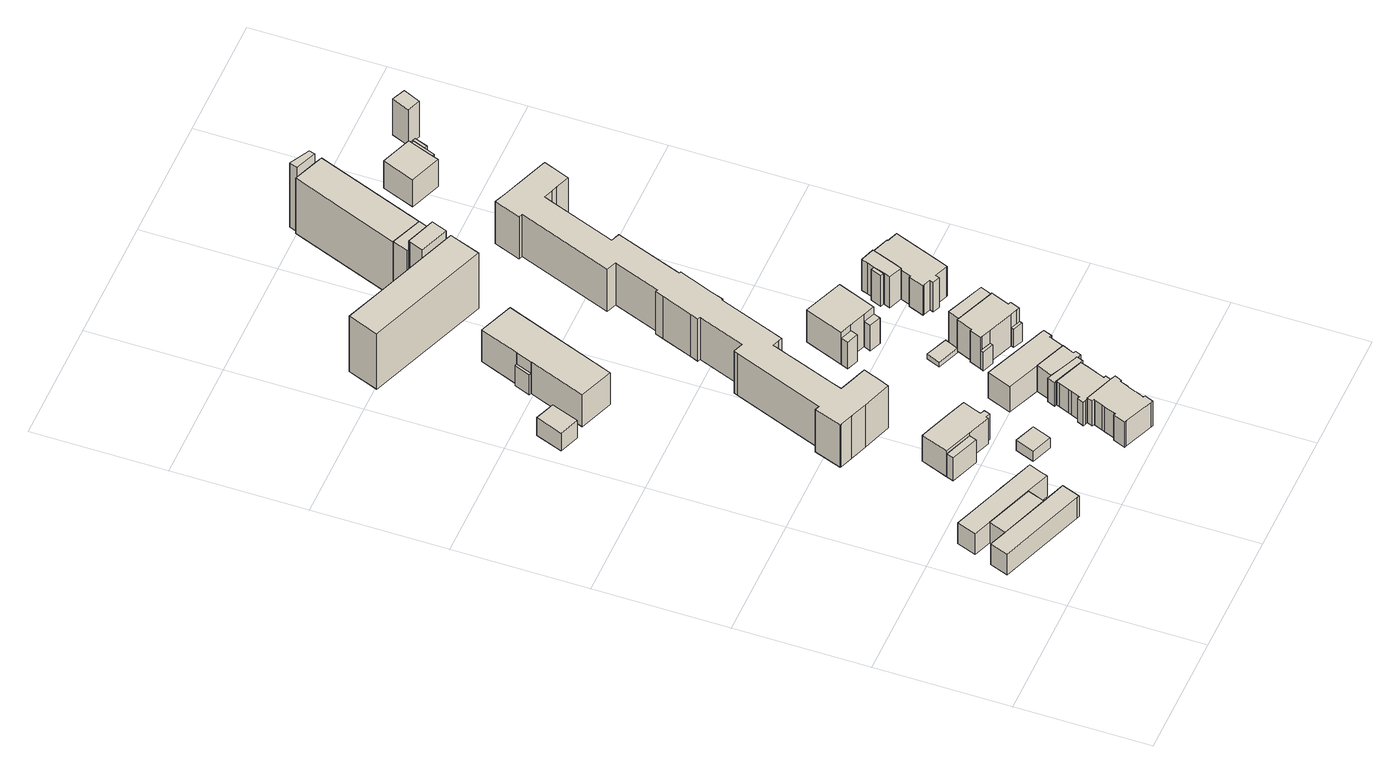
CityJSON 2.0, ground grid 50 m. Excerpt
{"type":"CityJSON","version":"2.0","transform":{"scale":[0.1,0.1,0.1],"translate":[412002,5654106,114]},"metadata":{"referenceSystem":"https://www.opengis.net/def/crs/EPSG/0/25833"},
"CityObjects":{
"building1":{"type":"Building","attributes":{"name":"Bundesnetzagentur","Gemeindeschluessel":14612000,"Geometrietyp2DReferenz":"3000","function":"31001_3010","roofType":"9999"},"children":["building1-1","building1-2","building1-3"]},
"building1-1":{"type":"BuildingPart","attributes":{"Dachtyp_tdc":"tdcPolyFlatRoof","Dachneigung":0,"QualitaetDacherkennung":81,"Geometrietyp2DReferenz":"3000","measuredHeight":9.87,"roofType":"1000"},"parents":["building1"],"geometry":[{"type":"Solid","lod":"1","boundaries":[[[[0,1,2,3,4,5,6,7]],[[8,9,10,11,12,13,14,15]],[[7,9,8,0]],[[6,10,9,7]],[[5,11,10,6]],[[4,12,11,5]],[[3,13,12,4]],[[2,14,13,3]],[[1,15,14,2]],[[0,8,15,1]]]]}]},
"building1-2":{"type":"BuildingPart","attributes":{"Dachtyp_tdc":"tdcPolyFlatRoof","Dachneigung":0,"QualitaetDacherkennung":78,"Geometrietyp2DReferenz":"3000","measuredHeight":9.87,"roofType":"1000"},"parents":["building1"],"geometry":[{"type":"Solid","lod":"1","boundaries":[[[[16,17,18,19,20,21,22,23,24,25,26,27]],[[28,29,30,31,32,33,34,35,36,37,38,39]],[[27,28,39,16]],[[26,29,28,27]],[[25,30,29,26]],[[24,31,30,25]],[[23,32,31,24]],[[22,33,32,23]],[[21,34,33,22]],[[20,35,34,21]],[[19,36,35,20]],[[18,37,36,19]],[[17,38,37,18]],[[16,39,38,17]]]]}]},
"building1-3":{"type":"BuildingPart","attributes":{"Dachtyp_tdc":"tdcPolyFlatRoof","Dachneigung":0,"QualitaetDacherkennung":85,"Geometrietyp2DReferenz":"3000","measuredHeight":9.88,"roofType":"1000"},"parents":["building1"],"geometry":[{"type":"Solid","lod":"1","boundaries":[[[[27,26,3,2,40,41,16]],[[42,43,14,13,29,28,39]],[[41,42,39,16]],[[40,43,42,41]],[[2,14,43,40]],[[3,13,14,2]],[[26,29,13,3]],[[27,28,29,26]],[[16,39,28,27]]]]}]},
"building2":{"type":"Building","attributes":{"Gemeindeschluessel":14612000,"Geometrietyp2DReferenz":"3000","function":"31001_9998","roofType":"9999"},"children":["building2-1","building2-2","building2-3"]},
"building2-1":{"type":"BuildingPart","attributes":{"Dachtyp_tdc":"tdcPolyFlatRoof","Dachneigung":46.75,"QualitaetDacherkennung":42,"Geometrietyp2DReferenz":"3000","measuredHeight":12.33,"roofType":"2100"},"parents":["building2"],"geometry":[{"type":"Solid","lod":"1","boundaries":[[[[44,45,46,47]],[[48,49,50,51]],[[47,49,48,44]],[[46,50,49,47]],[[45,51,50,46]],[[44,48,51,45]]]]}]},
"building2-2":{"type":"BuildingPart","attributes":{"Dachtyp_tdc":"tdcFreeFormRoof","Dachneigung":58.55,"QualitaetDacherkennung":7,"Geometrietyp2DReferenz":"3000","measuredHeight":10.98,"roofType":"5000"},"parents":["building2"],"geometry":[{"type":"Solid","lod":"1","boundaries":[[[[52,53,54,55]],[[56,57,58,59]],[[55,57,56,52]],[[54,58,57,55]],[[53,59,58,54]],[[52,56,59,53]]]]}]},
"building2-3":{"type":"BuildingPart","attributes":{"Dachtyp_tdc":"tdcHipAndGableRoof","Dachneigung":48.85,"QualitaetDacherkennung":58,"Geometrietyp2DReferenz":"3000","measuredHeight":15.36,"roofType":"5000"},"parents":["building2"],"geometry":[{"type":"Solid","lod":"1","boundaries":[[[[60,61,62,63,64,65,66,67,68,69,70,71]],[[72,73,74,75,76,77,78,48,51,79,56,59]],[[71,73,72,60]],[[70,74,73,71]],[[69,75,74,70]],[[68,76,75,69]],[[67,77,76,68]],[[66,78,77,67]],[[65,48,78,66]],[[64,51,48,65]],[[63,79,51,64]],[[62,56,79,63]],[[61,59,56,62]],[[60,72,59,61]]]]}]},
"building3":{"type":"Building","attributes":{"Dachtyp_tdc":"tdcPolyFlatRoof","Gemeindeschluessel":14612000,"Dachneigung":0,"QualitaetDacherkennung":83,"Geometrietyp2DReferenz":"3000","measuredHeight":4.75,"function":"31001_9998","roofType":"1000"},"geometry":[{"type":"Solid","lod":"1","boundaries":[[[[80,81,82,83]],[[84,85,86,87]],[[83,85,84,80]],[[82,86,85,83]],[[81,87,86,82]],[[80,84,87,81]]]]}]},
"building4":{"type":"Building","attributes":{"Dachtyp_tdc":"tdcPolyFlatRoof","Gemeindeschluessel":14612000,"Dachneigung":0,"QualitaetDacherkennung":79,"Geometrietyp2DReferenz":"3000","measuredHeight":8.35,"function":"31001_9998","roofType":"1000"},"geometry":[{"type":"Solid","lod":"1","boundaries":[[[[88,89,90,91]],[[92,93,94,95]],[[91,93,92,88]],[[90,94,93,91]],[[89,95,94,90]],[[88,92,95,89]]]]}]},
"building5":{"type":"Building","attributes":{"Dachtyp_tdc":"tdcHipAndGableRoof","Gemeindeschluessel":14612000,"Dachneigung":20.17,"QualitaetDacherkennung":81,"Geometrietyp2DReferenz":"3000","measuredHeight":13.2,"function":"31001_9998","roofType":"5000"},"geometry":[{"type":"Solid","lod":"1","boundaries":[[[[96,97,98,99,100,101,102,103,104,105,106,107,108,109,110,111,112,113,114,115,116,117,118,119,120,121,122]],[[123,124,125,126,127,128,129,130,131,132,133,134,135,136,137,138,139,140,141,142,143,144,145,146,147,148,149]],[[122,124,123,96]],[[121,125,124,122]],[[120,126,125,121]],[[119,127,126,120]],[[118,128,127,119]],[[117,129,128,118]],[[116,130,129,117]],[[115,131,130,116]],[[114,132,131,115]],[[113,133,132,114]],[[112,134,133,113]],[[111,135,134,112]],[[110,136,135,111]],[[109,137,136,110]],[[108,138,137,109]],[[107,139,138,108]],[[106,140,139,107]],[[105,141,140,106]],[[104,142,141,105]],[[103,143,142,104]],[[102,144,143,103]],[[101,145,144,102]],[[100,146,145,101]],[[99,147,146,100]],[[98,148,147,99]],[[97,149,148,98]],[[96,123,149,97]]]]}]},
"building6":{"type":"Building","attributes":{"Gemeindeschluessel":14612000,"Geometrietyp2DReferenz":"3000","function":"31001_9998","roofType":"9999"},"children":["building6-1","building6-2"]},
"building6-1":{"type":"BuildingPart","attributes":{"Dachtyp_tdc":"tdcGableRoof","Dachneigung":20.13,"QualitaetDacherkennung":64,"Geometrietyp2DReferenz":"3000","measuredHeight":12.46,"roofType":"3100"},"parents":["building6"],"geometry":[{"type":"Solid","lod":"1","boundaries":[[[[150,151,152,153,154,155,156,157,158,159,160,161]],[[162,163,164,165,166,167,168,169,170,171,172,173]],[[161,163,162,150]],[[160,164,163,161]],[[159,165,164,160]],[[158,166,165,159]],[[157,167,166,158]],[[156,168,167,157]],[[155,169,168,156]],[[154,170,169,155]],[[153,171,170,154]],[[152,172,171,153]],[[151,173,172,152]],[[150,162,173,151]]]]}]},
"building6-2":{"type":"BuildingPart","attributes":{"Dachtyp_tdc":"tdcGableRoof","Dachneigung":20.18,"QualitaetDacherkennung":87,"Geometrietyp2DReferenz":"3000","measuredHeight":12.44,"roofType":"3100"},"parents":["building6"],"geometry":[{"type":"Solid","lod":"1","boundaries":[[[[174,175,176,177,178,179,180,181,182,183,184,185,161,186,159,187,188,189,190,191,192,193,194]],[[195,196,197,198,199,200,201,202,203,165,204,163,205,206,207,208,209,210,134,133,211,131,130]],[[194,196,195,174]],[[193,197,196,194]],[[192,198,197,193]],[[191,199,198,192]],[[190,200,199,191]],[[189,201,200,190]],[[188,202,201,189]],[[187,203,202,188]],[[159,165,203,187]],[[186,204,165,159]],[[161,163,204,186]],[[185,205,163,161]],[[184,206,205,185]],[[183,207,206,184]],[[182,208,207,183]],[[181,209,208,182]],[[180,210,209,181]],[[179,134,210,180]],[[178,133,134,179]],[[177,211,133,178]],[[176,131,211,177]],[[175,130,131,176]],[[174,195,130,175]]]]}]},
"building7":{"type":"Building","attributes":{"Gemeindeschluessel":14612000,"Geometrietyp2DReferenz":"3000","function":"31001_9998","roofType":"9999"},"children":["building7-1","building7-2"]},
"building7-1":{"type":"BuildingPart","attributes":{"Dachtyp_tdc":"tdcPolyFlatRoof","Dachneigung":0,"QualitaetDacherkennung":72,"Geometrietyp2DReferenz":"3000","measuredHeight":15.11,"roofType":"1000"},"parents":["building7"],"geometry":[{"type":"Solid","lod":"1","boundaries":[[[[212,213,214,215,216,217,218,219]],[[220,221,222,223,224,225,226,227]],[[219,221,220,212]],[[218,222,221,219]],[[217,223,222,218]],[[216,224,223,217]],[[215,225,224,216]],[[214,226,225,215]],[[213,227,226,214]],[[212,220,227,213]]]]}]},
"building7-2":{"type":"BuildingPart","attributes":{"Dachtyp_tdc":"tdcGableRoof","Dachneigung":65.25,"QualitaetDacherkennung":4,"Geometrietyp2DReferenz":"3000","measuredHeight":14.02,"roofType":"3100"},"parents":["building7"],"geometry":[{"type":"Solid","lod":"1","boundaries":[[[[228,229,230,231,232,233]],[[227,234,235,222,221,220]],[[233,234,227,228]],[[232,235,234,233]],[[231,222,235,232]],[[230,221,222,231]],[[229,220,221,230]],[[228,227,220,229]]]]}]},
"building8":{"type":"Building","attributes":{"Gemeindeschluessel":14612000,"Geometrietyp2DReferenz":"3000","function":"31001_9998","roofType":"9999"},"children":["building8-1","building8-2"]},
"building8-1":{"type":"BuildingPart","attributes":{"Dachtyp_tdc":"tdcGableRoof","Dachneigung":20.04,"QualitaetDacherkennung":79,"Geometrietyp2DReferenz":"3000","measuredHeight":13.5,"roofType":"3100"},"parents":["building8"],"geometry":[{"type":"Solid","lod":"1","boundaries":[[[[236,237,238,239,240,241,242,243,244,245,246,247]],[[248,249,250,251,252,253,254,255,256,257,258,259]],[[247,249,248,236]],[[246,250,249,247]],[[245,251,250,246]],[[244,252,251,245]],[[243,253,252,244]],[[242,254,253,243]],[[241,255,254,242]],[[240,256,255,241]],[[239,257,256,240]],[[238,258,257,239]],[[237,259,258,238]],[[236,248,259,237]]]]}]},
"building8-2":{"type":"BuildingPart","attributes":{"Dachtyp_tdc":"tdcHipRoof","Dachneigung":28.01,"QualitaetDacherkennung":59,"Geometrietyp2DReferenz":"3000","measuredHeight":13.47,"roofType":"3200"},"parents":["building8"],"geometry":[{"type":"Solid","lod":"1","boundaries":[[[[260,261,262,263,264,265,266,267]],[[268,269,270,271,272,273,250,248]],[[267,269,268,260]],[[266,270,269,267]],[[265,271,270,266]],[[264,272,271,265]],[[263,273,272,264]],[[262,250,273,263]],[[261,248,250,262]],[[260,268,248,261]]]]}]},
"building9":{"type":"Building","attributes":{"name":"Semper Fachschulen Dresden","Gemeindeschluessel":14612000,"Geometrietyp2DReferenz":"3000","function":"31001_3021","roofType":"9999"},"children":["building9-1","building9-2","building9-3","building9-4","building9-5"]},
"building9-1":{"type":"BuildingPart","attributes":{"Dachtyp_tdc":"tdcFreeFormRoof","Dachneigung":11.75,"QualitaetDacherkennung":15,"Geometrietyp2DReferenz":"3000","measuredHeight":5.52,"roofType":"5000"},"parents":["building9"],"geometry":[{"type":"Solid","lod":"1","boundaries":[[[[274,275,276,277,278,279]],[[280,281,282,283,284,285]],[[279,281,280,274]],[[278,282,281,279]],[[277,283,282,278]],[[276,284,283,277]],[[275,285,284,276]],[[274,280,285,275]]]]}]},
"building9-2":{"type":"BuildingPart","attributes":{"Dachtyp_tdc":"tdcPolyFlatRoof","Dachneigung":0,"QualitaetDacherkennung":58,"Geometrietyp2DReferenz":"3000","measuredHeight":26.49,"roofType":"1000"},"parents":["building9"],"geometry":[{"type":"Solid","lod":"1","boundaries":[[[[286,287,288,289,290]],[[291,292,293,294,295]],[[290,292,291,286]],[[289,293,292,290]],[[288,294,293,289]],[[287,295,294,288]],[[286,291,295,287]]]]}]},
"building9-3":{"type":"BuildingPart","attributes":{"Dachtyp_tdc":"tdcPolyFlatRoof","Dachneigung":0,"QualitaetDacherkennung":0,"Geometrietyp2DReferenz":"3000","measuredHeight":3.4,"roofType":"9999"},"parents":["building9"],"geometry":[{"type":"Solid","lod":"1","boundaries":[[[[296,297,298,299]],[[283,300,301,284]],[[299,300,283,296]],[[298,301,300,299]],[[297,284,301,298]],[[296,283,284,297]]]]}]},
"building9-4":{"type":"BuildingPart","attributes":{"Dachtyp_tdc":"tdcPolyFlatRoof","Dachneigung":0,"QualitaetDacherkennung":60,"Geometrietyp2DReferenz":"3000","measuredHeight":26.4,"roofType":"1000"},"parents":["building9"],"geometry":[{"type":"Solid","lod":"1","boundaries":[[[[302,303,304,305,306,307,308]],[[309,310,311,282,312,313,314]],[[308,310,309,302]],[[307,311,310,308]],[[306,282,311,307]],[[305,312,282,306]],[[304,313,312,305]],[[303,314,313,304]],[[302,309,314,303]]]]}]},
"building9-5":{"type":"BuildingPart","attributes":{"Dachtyp_tdc":"tdcPolyFlatRoof","Dachneigung":0,"QualitaetDacherkennung":46,"Geometrietyp2DReferenz":"3000","measuredHeight":30.35,"roofType":"1000"},"parents":["building9"],"geometry":[{"type":"Solid","lod":"1","boundaries":[[[[315,316,317,318,319]],[[293,292,312,281,280]],[[319,292,293,315]],[[318,312,292,319]],[[317,281,312,318]],[[316,280,281,317]],[[315,293,280,316]]]]}]},
"building10":{"type":"Building","attributes":{"Dachtyp_tdc":"tdcPolyFlatRoof","Gemeindeschluessel":14612000,"Dachneigung":0,"QualitaetDacherkennung":93,"Geometrietyp2DReferenz":"3000","measuredHeight":2.31,"function":"31001_9998","roofType":"1000"},"geometry":[{"type":"Solid","lod":"1","boundaries":[[[[320,321,322,323]],[[324,325,326,327]],[[323,325,324,320]],[[322,326,325,323]],[[321,327,326,322]],[[320,324,327,321]]]]}]},
"building11":{"type":"Building","attributes":{"Gemeindeschluessel":14612000,"Geometrietyp2DReferenz":"3000","function":"31001_9998","roofType":"9999"},"children":["building11-1","building11-2","building11-3"]},
"building11-1":{"type":"BuildingPart","attributes":{"Dachtyp_tdc":"tdcPolyFlatRoof","Dachneigung":0,"QualitaetDacherkennung":70,"Geometrietyp2DReferenz":"3000","measuredHeight":15.25,"roofType":"1000"},"parents":["building11"],"geometry":[{"type":"Solid","lod":"1","boundaries":[[[[328,329,330,331,332,333]],[[334,335,336,337,338,339]],[[333,335,334,328]],[[332,336,335,333]],[[331,337,336,332]],[[330,338,337,331]],[[329,339,338,330]],[[328,334,339,329]]]]}]},
"building11-2":{"type":"BuildingPart","attributes":{"Dachtyp_tdc":"tdcPolyFlatRoof","Dachneigung":0,"QualitaetDacherkennung":39,"Geometrietyp2DReferenz":"3000","measuredHeight":12.07,"roofType":"1000"},"parents":["building11"],"geometry":[{"type":"Solid","lod":"1","boundaries":[[[[340,341,342,343]],[[335,344,345,336]],[[343,344,335,340]],[[342,345,344,343]],[[341,336,345,342]],[[340,335,336,341]]]]}]},
"building11-3":{"type":"BuildingPart","attributes":{"Dachtyp_tdc":"tdcFreeFormRoof","Dachneigung":43.29,"QualitaetDacherkennung":20,"Geometrietyp2DReferenz":"3000","measuredHeight":13.24,"roofType":"5000"},"parents":["building11"],"geometry":[{"type":"Solid","lod":"1","boundaries":[[[[346,347,348,349]],[[337,350,351,338]],[[349,350,337,346]],[[348,351,350,349]],[[347,338,351,348]],[[346,337,338,347]]]]}]},
"building12":{"type":"Building","attributes":{"Dachtyp_tdc":"tdcFreeFormRoof","Gemeindeschluessel":14612000,"Dachneigung":32.91,"QualitaetDacherkennung":47,"Geometrietyp2DReferenz":"3000","measuredHeight":22.1,"function":"31001_9998","roofType":"5000"},"geometry":[{"type":"Solid","lod":"1","boundaries":[[[[352,353,354,355,356,357,358,359,360,361,362,363,364,365,366,367,368,369,370,371,372,373,374,375,376,377,378,379,380,381,382,383,384,385,386,387,388,389,390,391,392,393,394,395,396,397,398,399,400,401,402]],[[403,404,405,406,407,408,409,410,411,412,413,414,415,416,417,418,419,420,421,422,423,424,425,426,427,428,429,430,431,432,433,434,435,436,437,438,439,440,441,442,443,444,445,446,447,448,449,450,451,452,453]],[[402,404,403,352]],[[401,405,404,402]],[[400,406,405,401]],[[399,407,406,400]],[[398,408,407,399]],[[397,409,408,398]],[[396,410,409,397]],[[395,411,410,396]],[[394,412,411,395]],[[393,413,412,394]],[[392,414,413,393]],[[391,415,414,392]],[[390,416,415,391]],[[389,417,416,390]],[[388,418,417,389]],[[387,419,418,388]],[[386,420,419,387]],[[385,421,420,386]],[[384,422,421,385]],[[383,423,422,384]],[[382,424,423,383]],[[381,425,424,382]],[[380,426,425,381]],[[379,427,426,380]],[[378,428,427,379]],[[377,429,428,378]],[[376,430,429,377]],[[375,431,430,376]],[[374,432,431,375]],[[373,433,432,374]],[[372,434,433,373]],[[371,435,434,372]],[[370,436,435,371]],[[369,437,436,370]],[[368,438,437,369]],[[367,439,438,368]],[[366,440,439,367]],[[365,441,440,366]],[[364,442,441,365]],[[363,443,442,364]],[[362,444,443,363]],[[361,445,444,362]],[[360,446,445,361]],[[359,447,446,360]],[[358,448,447,359]],[[357,449,448,358]],[[356,450,449,357]],[[355,451,450,356]],[[354,452,451,355]],[[353,453,452,354]],[[352,403,453,353]]]]}]},
"building13":{"type":"Building","attributes":{"Gemeindeschluessel":14612000,"Geometrietyp2DReferenz":"3000","function":"31001_9998","roofType":"9999"},"children":["building13-1","building13-2","building13-3","building13-4"]},
"building13-1":{"type":"BuildingPart","attributes":{"Dachtyp_tdc":"tdcPolyFlatRoof","Dachneigung":0,"QualitaetDacherkennung":33,"Geometrietyp2DReferenz":"3000","measuredHeight":8.82,"roofType":"1000"},"parents":["building13"],"geometry":[{"type":"Solid","lod":"1","boundaries":[[[[454,455,456,457]],[[458,459,460,461]],[[457,459,458,454]],[[456,460,459,457]],[[455,461,460,456]],[[454,458,461,455]]]]}]},
"building13-2":{"type":"BuildingPart","attributes":{"Dachtyp_tdc":"tdcPolyFlatRoof","Dachneigung":3.01,"QualitaetDacherkennung":54,"Geometrietyp2DReferenz":"3000","measuredHeight":15.11,"roofType":"2100"},"parents":["building13"],"geometry":[{"type":"Solid","lod":"1","boundaries":[[[[462,463,464,465]],[[466,467,468,469]],[[465,466,469,462]],[[464,467,466,465]],[[463,468,467,464]],[[462,469,468,463]]]]}]},
"building13-3":{"type":"BuildingPart","attributes":{"Dachtyp_tdc":"tdcHipRoof","Dachneigung":10.34,"QualitaetDacherkennung":51,"Geometrietyp2DReferenz":"3000","measuredHeight":15.7,"roofType":"3200"},"parents":["building13"],"geometry":[{"type":"Solid","lod":"1","boundaries":[[[[465,470,471,472,473,474,475,476,477,478,479,480,481,462]],[[469,482,483,484,485,486,487,458,488,461,489,490,491,466]],[[481,482,469,462]],[[480,483,482,481]],[[479,484,483,480]],[[478,485,484,479]],[[477,486,485,478]],[[476,487,486,477]],[[475,458,487,476]],[[474,488,458,475]],[[473,461,488,474]],[[472,489,461,473]],[[471,490,489,472]],[[470,491,490,471]],[[465,466,491,470]],[[462,469,466,465]]]]}]},
"building13-4":{"type":"BuildingPart","attributes":{"Dachtyp_tdc":"tdcPolyFlatRoof","Dachneigung":0,"QualitaetDacherkennung":43,"Geometrietyp2DReferenz":"3000","measuredHeight":8.82,"roofType":"1000"},"parents":["building13"],"geometry":[{"type":"Solid","lod":"1","boundaries":[[[[492,493,494,495]],[[485,496,497,487]],[[495,496,485,492]],[[494,497,496,495]],[[493,487,497,494]],[[492,485,487,493]]]]}]},
"building14":{"type":"Building","attributes":{"Gemeindeschluessel":14612000,"Geometrietyp2DReferenz":"3000","function":"31001_9998","roofType":"9999"},"children":["building14-1","building14-2","building14-3","building14-4"]},
"building14-1":{"type":"BuildingPart","attributes":{"Dachtyp_tdc":"tdcGableRoof","Dachneigung":51.5,"QualitaetDacherkennung":45,"Geometrietyp2DReferenz":"3000","measuredHeight":15.83,"roofType":"3100"},"parents":["building14"],"geometry":[{"type":"Solid","lod":"1","boundaries":[[[[498,499,500,501]],[[502,503,504,505]],[[501,503,502,498]],[[500,504,503,501]],[[499,505,504,500]],[[498,502,505,499]]]]}]},
"building14-2":{"type":"BuildingPart","attributes":{"Dachtyp_tdc":"tdcCutGableRoof","Dachneigung":0,"QualitaetDacherkennung":43,"Geometrietyp2DReferenz":"3000","measuredHeight":16.41,"roofType":"9999"},"parents":["building14"],"geometry":[{"type":"Solid","lod":"1","boundaries":[[[[506,507,508,509,510,511,512,513,514,515,516]],[[503,517,518,519,520,521,522,523,524,525,504]],[[515,517,503,516]],[[514,518,517,515]],[[513,519,518,514]],[[512,520,519,513]],[[511,521,520,512]],[[510,522,521,511]],[[509,523,522,510]],[[508,524,523,509]],[[507,525,524,508]],[[506,504,525,507]],[[516,503,504,506]]]]}]},
"building14-3":{"type":"BuildingPart","attributes":{"Dachtyp_tdc":"tdcCutTentRoof","Dachneigung":0.51,"QualitaetDacherkennung":47,"Geometrietyp2DReferenz":"3000","measuredHeight":16.55,"roofType":"9999"},"parents":["building14"],"geometry":[{"type":"Solid","lod":"1","boundaries":[[[[526,527,528,529,530,531,532,533,534,535,536,537,538,539,540,541,542,543]],[[544,545,546,547,548,549,550,551,552,553,554,522,555,519,556,557,558,559]],[[542,545,544,543]],[[541,546,545,542]],[[540,547,546,541]],[[539,548,547,540]],[[538,549,548,539]],[[537,550,549,538]],[[536,551,550,537]],[[535,552,551,536]],[[534,553,552,535]],[[533,554,553,534]],[[532,522,554,533]],[[531,555,522,532]],[[530,519,555,531]],[[529,556,519,530]],[[528,557,556,529]],[[527,558,557,528]],[[526,559,558,527]],[[543,544,559,526]]]]}]},
"building14-4":{"type":"BuildingPart","attributes":{"Dachtyp_tdc":"tdcFreeFormRoof","Dachneigung":19.04,"QualitaetDacherkennung":9,"Geometrietyp2DReferenz":"3000","measuredHeight":11.46,"roofType":"5000"},"parents":["building14"],"geometry":[{"type":"Solid","lod":"1","boundaries":[[[[560,561,562,563,564,565,566,567]],[[568,569,570,571,544,559,572,573]],[[567,569,568,560]],[[566,570,569,567]],[[565,571,570,566]],[[564,544,571,565]],[[563,559,544,564]],[[562,572,559,563]],[[561,573,572,562]],[[560,568,573,561]]]]}]},
"building15":{"type":"Building","attributes":{"name":"Semper Gymnasium","Gemeindeschluessel":14612000,"Geometrietyp2DReferenz":"3000","function":"31001_3021","roofType":"9999"},"children":["building15-1","building15-2"]},
"building15-1":{"type":"BuildingPart","attributes":{"Dachtyp_tdc":"tdcPolyFlatRoof","Dachneigung":0,"QualitaetDacherkennung":83,"Geometrietyp2DReferenz":"3000","measuredHeight":26.38,"roofType":"1000"},"parents":["building15"],"geometry":[{"type":"Solid","lod":"1","boundaries":[[[[574,575,576,577,578,579]],[[580,581,582,583,584,585]],[[579,581,580,574]],[[578,582,581,579]],[[577,583,582,578]],[[576,584,583,577]],[[575,585,584,576]],[[574,580,585,575]]]]}]},
"building15-2":{"type":"BuildingPart","attributes":{"Dachtyp_tdc":"tdcPolyFlatRoof","Dachneigung":5.86,"QualitaetDacherkennung":50,"Geometrietyp2DReferenz":"3000","measuredHeight":30.8,"roofType":"2100"},"parents":["building15"],"geometry":[{"type":"Solid","lod":"1","boundaries":[[[[586,587,588,589]],[[582,590,591,583]],[[588,590,582,589]],[[587,591,590,588]],[[586,583,591,587]],[[589,582,583,586]]]]}]},
"building16":{"type":"Building","attributes":{"Gemeindeschluessel":14612000,"Geometrietyp2DReferenz":"3000","function":"31001_9998","roofType":"9999"},"children":["building16-1","building16-2","building16-3"]},
"building16-1":{"type":"BuildingPart","attributes":{"Dachtyp_tdc":"tdcTentRoof","Dachneigung":19.12,"QualitaetDacherkennung":77,"Geometrietyp2DReferenz":"3000","measuredHeight":13.96,"roofType":"3500"},"parents":["building16"],"geometry":[{"type":"Solid","lod":"1","boundaries":[[[[592,593,594,595,596,597]],[[598,599,600,601,602,603]],[[597,599,598,592]],[[596,600,599,597]],[[595,601,600,596]],[[594,602,601,595]],[[593,603,602,594]],[[592,598,603,593]]]]}]},
"building16-2":{"type":"BuildingPart","attributes":{"Dachtyp_tdc":"tdcFreeFormRoof","Dachneigung":38.87,"QualitaetDacherkennung":25,"Geometrietyp2DReferenz":"3000","measuredHeight":11.35,"roofType":"5000"},"parents":["building16"],"geometry":[{"type":"Solid","lod":"1","boundaries":[[[[604,605,606,607]],[[600,608,609,601]],[[607,608,600,604]],[[606,609,608,607]],[[605,601,609,606]],[[604,600,601,605]]]]}]},
"building16-3":{"type":"BuildingPart","attributes":{"Dachtyp_tdc":"tdcPolyFlatRoof","Dachneigung":0,"QualitaetDacherkennung":44,"Geometrietyp2DReferenz":"3000","measuredHeight":10.73,"roofType":"1000"},"parents":["building16"],"geometry":[{"type":"Solid","lod":"1","boundaries":[[[[610,611,612,613,614,615]],[[616,617,608,599,618,619]],[[615,617,616,610]],[[614,608,617,615]],[[613,599,608,614]],[[612,618,599,613]],[[611,619,618,612]],[[610,616,619,611]]]]}]},
"building17":{"type":"Building","attributes":{"Dachtyp_tdc":"tdcFreeFormRoof","Gemeindeschluessel":14612000,"Dachneigung":38.59,"QualitaetDacherkennung":3,"Geometrietyp2DReferenz":"3000","measuredHeight":18.18,"function":"31001_9998","roofType":"5000"},"geometry":[{"type":"Solid","lod":"1","boundaries":[[[[620,621,622,623]],[[624,625,626,627]],[[623,625,624,620]],[[622,626,625,623]],[[621,627,626,622]],[[620,624,627,621]]]]}]}
},
"vertices":[
[337,89,167],[362,157,167],[273,189,167],[92,257,167],[92,256,167],[25,282,167],[0,214,167],[329,92,167],[337,89,69],[329,92,69],[0,214,69],[25,282,69],[92,256,69],[92,257,69],[273,189,69],[362,157,69],
[297,254,167],[385,221,167],[394,245,167],[412,294,167],[347,318,167],[318,329,167],[277,344,167],[256,352,167],[75,419,167],[49,347,167],[116,321,167],[117,322,167],[117,322,69],[116,321,69],[49,347,69],[75,419,69],[256,352,69],[277,344,69],[318,329,69],[347,318,69],[412,294,69],[394,245,69],[385,221,69],[297,254,69],
[280,206,167],[285,222,167],[285,222,69],[280,206,69],
[468,529,163],[362,569,163],[352,543,163],[458,502,163],[468,529,55],[458,502,55],[352,543,55],[362,569,55],
[452,652,161],[531,622,161],[534,630,161],[455,660,161],[452,652,55],[455,660,55],[534,630,55],[531,622,55],
[592,598,177],[531,622,177],[452,652,177],[400,671,177],[362,569,177],[468,529,177],[553,496,177],[556,504,177],[573,498,177],[581,521,177],[565,528,177],[572,547,177],[592,598,55],[572,547,55],[565,528,55],[581,521,55],[573,498,55],[556,504,55],[553,496,55],[400,671,55],
[604,356,140],[526,386,140],[498,314,140],[577,284,140],[604,356,92],[577,284,92],[498,314,92],[526,386,92],
[45,1817,100],[120,1789,100],[158,1890,100],[83,1918,100],[45,1817,16],[83,1918,16],[158,1890,16],[120,1789,16],
[702,102,203],[694,105,203],[675,59,203],[683,56,203],[794,11,203],[801,8,203],[814,40,203],[807,43,203],[820,73,203],[822,79,203],[833,107,203],[835,110,203],[847,141,203],[853,139,203],[864,166,203],[858,168,203],[849,172,203],[840,176,203],[802,190,203],[746,211,203],[737,215,203],[728,194,203],[737,191,203],[735,186,203],[723,157,203],[719,146,203],[703,107,203],[702,102,84],[703,107,84],[719,146,84],[723,157,84],[735,186,84],[737,191,84],[728,194,84],[737,215,84],[746,211,84],[802,190,84],[840,176,84],[849,172,84],[858,168,84],[864,166,84],[853,139,84],[847,141,84],[835,110,84],[833,107,84],[822,79,84],[820,73,84],[807,43,84],[814,40,84],[801,8,84],[794,11,84],[683,56,84],[675,59,84],[694,105,84],
[897,294,196],[906,318,196],[898,321,196],[844,345,196],[807,361,196],[801,364,196],[788,369,196],[780,372,196],[768,344,196],[777,341,196],[834,318,196],[887,297,196],[897,294,84],[887,297,84],[834,318,84],[777,341,84],[768,344,84],[780,372,84],[788,369,84],[801,364,84],[807,361,84],[844,345,84],[898,321,84],[906,318,84],
[727,219,196],[737,215,196],[746,211,196],[784,197,196],[840,176,196],[849,172,196],[858,197,196],[850,200,196],[862,232,196],[863,234,196],[875,263,196],[877,269,196],[833,319,196],[777,340,196],[772,327,196],[756,288,196],[751,276,196],[740,248,196],[738,243,196],[729,247,196],[719,222,196],[727,219,84],[719,222,84],[729,247,84],[738,243,84],[740,248,84],[751,276,84],[756,288,84],[772,327,84],[777,340,84],[833,319,84],[877,269,84],[875,263,84],[863,234,84],[862,232,84],[850,200,84],[858,197,84],[784,197,84],
[256,2005,167],[255,2005,167],[174,1791,167],[303,1742,167],[463,2161,167],[334,2211,167],[278,2065,167],[278,2064,167],[256,2005,16],[278,2064,16],[278,2065,16],[334,2211,16],[463,2161,16],[303,1742,16],[174,1791,16],[255,2005,16],
[255,2005,113],[256,2005,113],[278,2064,113],[278,2065,113],[270,2068,113],[247,2008,113],[247,2008,16],[270,2068,16],
[827,429,189],[801,364,189],[807,361,189],[862,337,189],[898,321,189],[906,318,189],[917,314,189],[925,311,189],[935,334,189],[926,338,189],[944,382,189],[889,404,189],[827,429,67],[889,404,67],[944,382,67],[926,338,67],[935,334,67],[925,311,67],[917,314,67],[906,318,67],[898,321,67],[862,337,67],[807,361,67],[801,364,67],
[704,479,187],[827,429,187],[944,382,187],[967,438,187],[975,435,187],[988,468,187],[981,471,187],[740,569,187],[704,479,67],[740,569,67],[981,471,67],[988,468,67],[975,435,67],[967,438,67],
[502,2531,53],[410,2566,53],[355,2586,53],[333,2595,53],[314,2545,53],[483,2481,53],[502,2531,0],[483,2481,0],[314,2545,0],[333,2595,0],[355,2586,0],[410,2566,0],
[636,2551,265],[519,2597,265],[497,2540,265],[504,2537,265],[615,2496,265],[636,2551,0],[615,2496,0],[504,2537,0],[497,2540,0],[519,2597,0],
[333,2595,34],[355,2586,34],[364,2610,34],[342,2618,34],[342,2618,0],[364,2610,0],
[572,2315,264],[615,2430,264],[601,2436,264],[593,2439,264],[314,2545,264],[146,2609,264],[103,2494,264],[572,2315,0],[103,2494,0],[146,2609,0],[593,2439,0],[601,2436,0],[615,2430,0],
[504,2537,304],[502,2531,304],[483,2481,304],[593,2439,304],[615,2496,304],
[937,797,67],[855,831,67],[834,780,67],[916,747,67],[937,797,44],[916,747,44],[834,780,44],[855,831,44],
[945,1177,182],[797,1236,182],[741,1092,182],[785,1075,182],[845,1051,182],[889,1034,182],[945,1177,29],[889,1034,29],[845,1051,29],[785,1075,29],[741,1092,29],[797,1236,29],
[889,1034,150],[845,1051,150],[834,1024,150],[878,1007,150],[878,1007,29],[834,1024,29],
[785,1075,155],[741,1092,155],[730,1065,155],[774,1047,155],[774,1047,29],[730,1065,29],
[816,2266,220],[830,2261,220],[696,1906,220],[735,1891,220],[669,1716,220],[659,1720,220],[647,1688,220],[603,1573,220],[592,1543,220],[602,1539,220],[536,1364,220],[499,1378,220],[493,1363,220],[363,1022,220],[344,1029,220],[307,926,220],[311,924,220],[360,906,220],[425,882,220],[533,843,220],[548,880,220],[557,903,220],[573,944,220],[549,953,220],[521,963,220],[500,971,220],[465,984,220],[480,1026,220],[534,1171,220],[544,1198,220],[558,1236,220],[569,1266,220],[595,1257,220],[609,1251,220],[703,1501,220],[707,1500,220],[724,1545,220],[757,1631,220],[774,1675,220],[767,1678,220],[860,1928,220],[827,1941,220],[926,2205,220],[932,2220,220],[967,2207,220],[990,2199,220],[1043,2179,220],[1081,2278,220],[968,2321,220],[905,2345,220],[854,2365,220],[816,2266,19],[854,2365,19],[905,2345,19],[968,2321,19],[1081,2278,19],[1043,2179,19],[990,2199,19],[967,2207,19],[932,2220,19],[926,2205,19],[827,1941,19],[860,1928,19],[767,1678,19],[774,1675,19],[757,1631,19],[724,1545,19],[707,1500,19],[703,1501,19],[609,1251,19],[595,1257,19],[569,1266,19],[558,1236,19],[544,1198,19],[534,1171,19],[480,1026,19],[465,984,19],[500,971,19],[521,963,19],[549,953,19],[573,944,19],[557,903,19],[548,880,19],[533,843,19],[425,882,19],[360,906,19],[311,924,19],[307,926,19],[344,1029,19],[363,1022,19],[493,1363,19],[499,1378,19],[536,1364,19],[602,1539,19],[592,1543,19],[603,1573,19],[647,1688,19],[659,1720,19],[669,1716,19],[735,1891,19],[696,1906,19],[830,2261,19],
[918,631,132],[876,649,132],[871,637,132],[914,620,132],[918,631,44],[914,620,44],[871,637,44],[876,649,44],
[1075,690,194],[1092,731,194],[949,790,194],[932,748,194],[932,748,44],[949,790,44],[1092,731,44],[1075,690,44],
[925,751,194],[900,689,194],[894,692,194],[876,649,194],[882,646,194],[918,631,194],[1012,593,194],[1037,582,194],[1048,578,194],[1063,615,194],[1052,619,194],[1080,688,194],[1080,688,44],[1052,619,44],[1063,615,44],[1048,578,44],[1037,582,44],[1012,593,44],[882,646,44],[894,692,44],[900,689,44],[925,751,44],
[1048,578,132],[1012,593,132],[1007,581,132],[1043,566,132],[1043,566,44],[1007,581,44],
[1051,1106,177],[1035,1066,177],[1049,1061,177],[1064,1101,177],[1051,1106,32],[1064,1101,32],[1049,1061,32],[1035,1066,32],
[1049,1061,179],[1050,1061,179],[1048,1057,179],[1040,1035,179],[1091,1015,179],[1100,1038,179],[1126,1107,179],[1135,1132,179],[1082,1151,179],[1073,1126,179],[1064,1101,179],[1073,1126,32],[1082,1151,32],[1135,1132,32],[1126,1107,32],[1100,1038,32],[1091,1015,32],[1040,1035,32],[1048,1057,32],[1050,1061,32],
[1229,1058,172],[1241,1089,172],[1200,1104,172],[1202,1108,172],[1135,1132,172],[1133,1127,172],[1091,1015,172],[1076,974,172],[1070,977,172],[1048,920,172],[1054,918,172],[1080,908,172],[1075,894,172],[1102,883,172],[1108,898,172],[1158,878,172],[1160,878,172],[1170,903,172],[1170,903,32],[1160,878,32],[1158,878,32],[1108,898,32],[1102,883,32],[1075,894,32],[1080,908,32],[1054,918,32],[1048,920,32],[1070,977,32],[1076,974,32],[1133,1127,32],[1202,1108,32],[1200,1104,32],[1241,1089,32],[1229,1058,32],
[1222,1020,132],[1232,1016,132],[1246,1052,132],[1229,1058,132],[1170,903,132],[1186,897,132],[1200,935,132],[1192,938,132],[1222,1020,32],[1192,938,32],[1200,935,32],[1186,897,32],[1246,1052,32],[1232,1016,32],
[519,2597,264],[636,2551,264],[792,2959,264],[762,2971,264],[683,3002,264],[675,3005,264],[519,2597,1],[675,3005,1],[683,3002,1],[762,2971,1],[792,2959,1],[636,2551,1],
[762,2971,307],[770,2994,307],[695,3034,307],[683,3002,307],[695,3034,1],[770,2994,1],
[961,2804,145],[915,2682,145],[1033,2638,145],[1046,2675,145],[1078,2760,145],[1011,2786,145],[961,2804,16],[1011,2786,16],[1078,2760,16],[1046,2675,16],[1033,2638,16],[915,2682,16],
[1078,2760,125],[1046,2675,125],[1069,2666,125],[1101,2752,125],[1101,2752,16],[1069,2666,16],
[1096,2702,124],[1115,2752,124],[1013,2791,124],[1011,2786,124],[1101,2752,124],[1084,2707,124],[1096,2702,16],[1084,2707,16],[1013,2791,16],[1115,2752,16],
[1172,2799,188],[1222,2778,188],[1250,2843,188],[1200,2865,188],[1172,2799,17],[1200,2865,17],[1250,2843,17],[1222,2778,17]
]}
